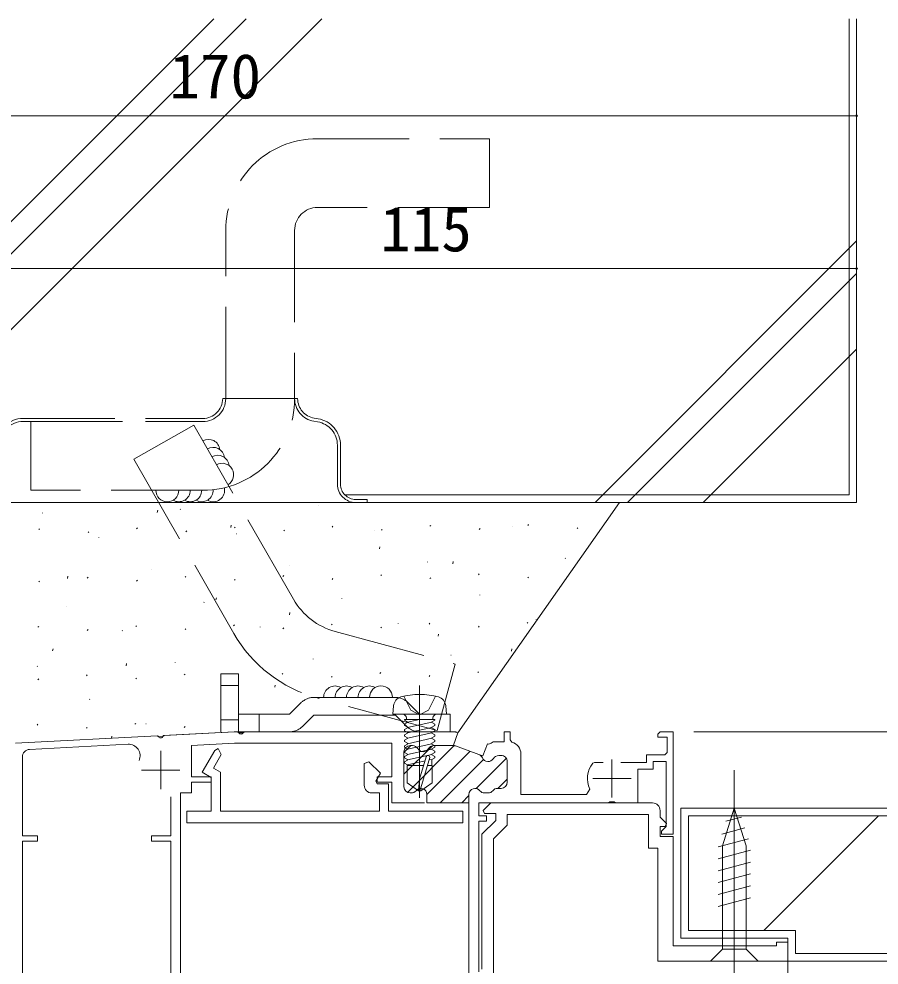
# Model space of a CAD drawing. Units: millimetres, scale not verified. Extents: x -1188 to -198, y -840 to 760.
# Drawn here: x -957.5 to -845.1, y 401.5 to 525.3 of the extents above; entities that cross this region are included whole.
import ezdxf
from ezdxf.enums import TextEntityAlignment as Align

# ---------------------------------------------------------------- set-up
doc = ezdxf.new("R2010")
doc.units = ezdxf.units.MM
doc.header["$LTSCALE"] = 4
doc.linetypes.add('CHAIN2', pattern=[12, 9, -1, 1, -1])
doc.linetypes.add('DASHED3', pattern=[4, 3, -1])
for name, color, linetype, lineweight in [('0-3_YKK_11', 7, 'Continuous', 9), ('0-4_YKK_12', 2, 'Continuous', 9), ('0-5_YSS_K', 3, 'Continuous', 9), ('0-6_YKK_13', 4, 'Continuous', 9), ('0-7_YKK_D', 6, 'Continuous', 9)]:
    doc.layers.add(name, color=color, linetype=linetype, lineweight=lineweight)
doc.styles.add('ＭＳ ゴシック', font='')
doc.styles.get('ＭＳ ゴシック').set_extended_font_data('MS Gothic')

msp = doc.modelspace()

# ---------------------------------------------------------------- linework, layer by layer
at = {"layer": '0-3_YKK_11'}
for p, q in [((-939.458, 431.472), (-958, 430.5)), ((-939.268, 431.361), (-939.458, 431.472)), ((-938.719, 431.39), (-939.268, 431.361)), ((-938.542, 431.52), (-938.719, 431.39)), ((-929.378, 432), (-938.542, 431.52)), ((-928.958, 432), (-929.378, 432)), ((-928.958, 432), (-929.378, 432)), ((-928.775, 431.88), (-928.958, 432)), ((-928.225, 431.88), (-928.775, 431.88)), ((-928.042, 432), (-928.225, 431.88)), ((-928.042, 432), (-900.571, 432)), ((-900.148, 431.846), (-900.73, 430.249)), ((-900.571, 432), (-900.148, 431.846)), ((-894.1, 432), (-894.1, 430.7)), ((-893.3, 432), (-894.1, 432)), ((-893.3, 430.933), (-893.3, 432)), ((-893.079, 430.643), (-893.3, 430.933)), ((-874, 431.7), (-873.7, 432)), ((-874, 431.3), (-874, 431.7)), ((-872.8, 431.3), (-874, 431.3)), ((-873.7, 432), (-872, 432)), ((-872.8, 429.3), (-872.8, 431.3)), ((-872, 432), (-872, 418.6)), ((-956.152, 429.696), (-943.28, 430.37)), ((-935, 430.203), (-929.339, 430.5)), ((-935, 426.1), (-935, 430.203)), ((-933.583, 426.722), (-931.95, 429.55)), ((-931.95, 429.55), (-931.517, 429.8)), ((-931.517, 429.8), (-931.084, 429.05)), ((-929.339, 430.5), (-908.8, 430.5)), ((-908.8, 430.5), (-908.8, 426.1)), ((-907.2, 429.294), (-906.294, 430.2)), ((-907.2, 426.465), (-903.483, 430.182)), ((-906.754, 424.083), (-900.642, 430.195)), ((-906.086, 430.2), (-906.4, 430.2)), ((-900.737, 430.2), (-903.314, 430.2)), ((-900.73, 430.249), (-900.463, 430.152)), ((-897.404, 429.038), (-900.463, 430.152)), ((-896.295, 430.444), (-896.877, 428.846)), ((-896.154, 430.392), (-896.295, 430.444)), ((-895.785, 430.537), (-896.154, 430.392)), ((-895.518, 430.7), (-895.785, 430.537)), ((-894.1, 430.7), (-895.518, 430.7)), ((-957.1, 418.4), (-957.1, 428.697)), ((-931.084, 429.05), (-932.117, 427.261)), ((-907.2, 429.4), (-907.2, 424.8)), ((-904.2, 423.808), (-898.552, 429.456)), ((-902.48, 422.7), (-896.804, 428.376)), ((-897.763, 424.588), (-893.824, 428.528)), ((-896.877, 428.846), (-897.404, 429.038)), ((-894.5, 428.9), (-894.814, 428.9)), ((-891.9, 423.8), (-891.9, 429.1)), ((-875.5, 429), (-873.1, 429)), ((-875.5, 428), (-875.5, 429)), ((-873.1, 429), (-872.8, 429.3)), ((-932.117, 427.261), (-931.2, 426.731)), ((-912.4, 427.839), (-911.783, 428.094)), ((-912.4, 425), (-912.4, 427.839)), ((-911.783, 428.094), (-910.275, 426.587)), ((-893.7, 425.4), (-893.7, 428.1)), ((-882.273, 428), (-882.508, 427.886)), ((-881.15, 428.002), (-882.273, 428)), ((-878.85, 428), (-875.5, 428)), ((-874.6, 427.1), (-876.6, 427.099)), ((-876.6, 427.099), (-876.6, 422.7)), ((-874.6, 428.1), (-874.6, 427.1)), ((-872.9, 428.1), (-874.6, 428.1)), ((-872.9, 419.6), (-872.9, 428.1)), ((-932.4, 426.1), (-935, 426.1)), ((-932.4, 426.039), (-933.583, 426.722)), ((-932.4, 425.4), (-932.4, 426.1)), ((-932.4, 421.6), (-932.4, 426.039)), ((-931.2, 426.731), (-931.2, 421.6)), ((-910.275, 426.587), (-910.879, 425.54)), ((-910.7, 426.1), (-910.7, 425.4)), ((-908.8, 426.1), (-910.7, 426.1)), ((-935, 425.4), (-932.4, 425.4)), ((-935, 423.998), (-935, 425.4)), ((-910.879, 425.54), (-910.683, 425.2)), ((-910.7, 425.4), (-908.8, 425.4)), ((-910.683, 425.2), (-909.2, 425.2)), ((-909.2, 425.2), (-909.2, 421.6)), ((-908.8, 425.4), (-908.8, 422.7)), ((-894.951, 424.6), (-894.5, 424.6)), ((-894.923, 424.6), (-893.7, 425.823)), ((-937.7, 423.49), (-937.7, 418.4)), ((-936.4, 423.998), (-935, 423.998)), ((-936.4, 400.1), (-936.4, 423.998)), ((-910.4, 424), (-911.4, 424)), ((-910.4, 421.6), (-910.4, 424)), ((-906.4, 424), (-906.249, 424)), ((-904.2, 423.8), (-904.2, 422.7)), ((-899.652, 422.7), (-898.7, 423.652)), ((-898.7, 422.7), (-898.7, 423.8)), ((-898.7, 422.7), (-898.7, 423.8)), ((-896.651, 424), (-896.2, 424)), ((-883.337, 423.8), (-891.9, 423.8)), ((-882.886, 424.516), (-883.337, 423.8)), ((-908.8, 422.7), (-904.5, 422.7)), ((-904.2, 422.7), (-898.7, 422.7)), ((-898.7, 399.3), (-898.7, 422.7)), ((-897.4, 422.7), (-897.4, 421)), ((-880.458, 422.7), (-897.4, 422.7)), ((-896.836, 421.688), (-895.824, 422.7)), ((-895.824, 422.7), (-874.7, 422.7)), ((-880.275, 422.82), (-880.458, 422.7)), ((-879.725, 422.82), (-880.275, 422.82)), ((-879.542, 422.7), (-879.725, 422.82)), ((-876.6, 422.7), (-879.542, 422.7)), ((-935.6, 421.6), (-932.4, 421.6)), ((-935.6, 420.1), (-935.6, 421.6)), ((-931.2, 421.6), (-910.4, 421.6)), ((-909.2, 421.6), (-899.5, 421.6)), ((-899.5, 421.6), (-899.5, 420.1)), ((-897.4, 421), (-896.4, 421)), ((-896.676, 421.3), (-896.836, 421.688)), ((-895.2, 421.3), (-896.676, 421.3)), ((-896.4, 421), (-896.4, 420.3)), ((-895.2, 420.4), (-895.2, 421.3)), ((-893.7, 421.2), (-893.7, 419.779)), ((-875.2, 421.2), (-893.7, 421.2)), ((-875.2, 416.8), (-875.2, 421.2)), ((-873.7, 421.7), (-873.7, 420.824)), ((-899.5, 420.1), (-935.6, 420.1)), ((-897.4, 420.3), (-897.4, 400.6)), ((-896.4, 420.3), (-897.4, 420.3)), ((-897, 418.6), (-895.2, 420.4)), ((-893.7, 419.779), (-895.5, 417.979)), ((-873.7, 420.824), (-872.864, 419.987)), ((-872.864, 419.987), (-873.024, 419.6)), ((-955.1, 418.4), (-957.1, 418.4)), ((-955.1, 417.7), (-955.1, 418.4)), ((-940.2, 418.4), (-940.2, 417.7)), ((-937.7, 418.4), (-940.2, 418.4)), ((-897, 400.966), (-897, 418.6)), ((-873.7, 419.6), (-873.7, 418.3)), ((-873.024, 419.6), (-873.7, 419.6)), ((-873.5, 419), (-873.2, 419.3)), ((-873.5, 418.6), (-873.5, 419)), ((-872, 418.6), (-873.5, 418.6)), ((-873.2, 419.3), (-872.9, 419.6)), ((-957.1, 417.7), (-955.1, 417.7)), ((-957.1, 399.566), (-957.1, 417.7)), ((-940.2, 417.7), (-937.7, 417.7)), ((-937.7, 417.7), (-937.7, 397)), ((-895.5, 417.979), (-895.5, 397)), ((-873.7, 418.3), (-872, 418.3)), ((-872, 418.3), (-872, 404)), ((-874, 416.8), (-875.2, 416.8)), ((-874, 402), (-874, 416.8)), ((-872, 404), (-858.5, 404)), ((-858.5, 404.499), (-857, 404.499)), ((-858.5, 404), (-858.5, 404.499)), ((-857, 404.499), (-857, 402)), ((-857, 402), (-874, 402))]:
    msp.add_line(p, q, dxfattribs=at)
at = {"layer": '0-3_YKK_11', "color": 2}
for p, q in [((-939, 429.5), (-939, 424.5)), ((-880, 428.4), (-880, 423.4)), ((-941.5, 427), (-936.5, 427)), ((-882.5, 425.9), (-877.5, 425.9))]:
    msp.add_line(p, q, dxfattribs=at)
at = {"layer": '0-3_YKK_11'}
for centre, radius, start, end in [((-956.1, 428.697), 1, 93.00002, 180), ((-943.202, 428.872), 1.5, 335.9828, 92.99997), ((-906.4, 429.4), 0.8, 90, 179.99998), ((-906.086, 429.4), 0.8, 30, 89.99997), ((-904.7, 430.2), 0.8, 210, 329.99998), ((-903.314, 429.4), 0.8, 90.00002, 149.99998), ((-900.737, 429.4), 0.8, 69.99997, 89.99997), ((-893.5, 429.1), 1.6, 359.99998, 74.74245), ((-897.678, 428.287), 0.8, 22.53999, 70.00009), ((-896.2, 428.9), 0.8, 202.53989, 329.99997), ((-894.814, 428.1), 0.8, 90.00002, 149.99998), ((-894.5, 428.1), 0.8, 359.99991, 89.99994), ((-880, 425.899), 3.2, 141.60019, 205.59933), ((-911.4, 425), 1, 180, 269.99998), ((-906.4, 424.8), 0.8, 180, 269.99998), ((-905, 423.8), 0.8, 0.00015, 141.31779), ((-897.9, 423.8), 0.8, 38.68221, 180.00092), ((-894.951, 423.8), 0.8, 89.99998, 141.31781), ((-894.5, 425.4), 0.8, 270.00003, 359.99995), ((-906.249, 424.8), 0.8, 269.99998, 321.31781), ((-896.651, 424.8), 0.8, 218.68217, 270), ((-896.2, 424.8), 0.8, 269.99998, 321.31781), ((-874.7, 421.7), 1, 0, 89.99998)]:
    msp.add_arc(centre, radius, start, end, dxfattribs=at)
at = {"layer": '0-4_YKK_12'}
msp.add_line((-857, 402), (-857, 335), dxfattribs=at)
at = {"layer": '0-5_YSS_K'}
for p, q in [((-1018, 435.109), (-927.84, 525.269)), ((-1018, 439.352), (-932.083, 525.269)), ((-1017.105, 426.105), (-917.941, 525.269)), ((-849, 463), (-849, 525.269)), ((-848, 462), (-848, 525.269)), ((-882.215, 462), (-848, 496.215)), ((-877.972, 462), (-848, 491.972)), ((-868.073, 462), (-848, 482.073)), ((-914.928, 463), (-849, 463)), ((-963, 462), (-879.034, 462)), ((-963, 462), (-848, 462)), ((-879.034, 462), (-900.148, 431.846)), ((-900.148, 431.846), (-879.034, 462)), ((-954.483, 460.619), (-954.47, 460.646)), ((-939.456, 460.686), (-939.396, 460.98)), ((-936.449, 461.105), (-936.436, 461.132)), ((-918.415, 461.59), (-918.402, 461.617)), ((-954.961, 458.467), (-954.855, 458.573)), ((-948.512, 458.064), (-948.406, 458.17)), ((-942.17, 458.573), (-942.063, 458.679)), ((-935.721, 458.17), (-935.615, 458.276)), ((-929.851, 458.738), (-929.791, 459.032)), ((-929.378, 458.679), (-929.272, 458.785)), ((-922.929, 458.276), (-922.823, 458.382)), ((-916.586, 458.785), (-916.48, 458.891)), ((-911.051, 458.367), (-911.038, 458.394)), ((-910.138, 458.382), (-910.032, 458.488)), ((-903.795, 458.891), (-903.689, 458.997)), ((-897.346, 458.488), (-897.24, 458.594)), ((-893.018, 458.853), (-893.005, 458.88)), ((-891.003, 458.997), (-890.897, 459.103)), ((-884.554, 458.594), (-884.448, 458.7)), ((-947.119, 457.396), (-947.106, 457.423)), ((-929.085, 457.882), (-929.072, 457.909)), ((-910.419, 455.929), (-910.359, 456.223)), ((-886.106, 454.682), (-886.093, 454.709)), ((-940.207, 453.225), (-940.194, 453.252)), ((-922.173, 453.711), (-922.161, 453.738)), ((-904.14, 454.196), (-904.127, 454.223)), ((-900.813, 453.981), (-900.753, 454.275)), ((-951.212, 452.066), (-951.152, 452.36)), ((-948.618, 452.124), (-948.512, 452.23)), ((-942.17, 451.721), (-942.063, 451.827)), ((-935.827, 452.23), (-935.721, 452.336)), ((-929.378, 451.827), (-929.272, 451.933)), ((-923.035, 452.336), (-922.929, 452.442)), ((-916.586, 451.933), (-916.48, 452.039)), ((-910.244, 452.442), (-910.138, 452.548)), ((-903.795, 452.039), (-903.689, 452.145)), ((-897.452, 452.548), (-897.346, 452.654)), ((-891.003, 452.145), (-890.897, 452.251)), ((-954.961, 451.615), (-954.855, 451.721)), ((-931.78, 449.257), (-931.72, 449.551)), ((-915.326, 449.404), (-915.313, 449.432)), ((-897.293, 449.89), (-897.28, 449.917)), ((-951.394, 448.433), (-951.381, 448.461)), ((-933.36, 448.919), (-933.347, 448.946)), ((-922.174, 447.309), (-922.114, 447.603)), ((-955.067, 445.675), (-954.961, 445.781)), ((-942.276, 445.781), (-942.17, 445.887)), ((-929.484, 445.887), (-929.378, 445.993)), ((-925.996, 445.696), (-925.983, 445.723)), ((-916.692, 445.993), (-916.586, 446.099)), ((-910.244, 445.59), (-910.138, 445.696)), ((-907.963, 446.181), (-907.95, 446.208)), ((-903.901, 446.099), (-903.795, 446.205)), ((-897.452, 445.696), (-897.346, 445.802)), ((-891.109, 446.205), (-891.003, 446.311)), ((-889.929, 446.667), (-889.916, 446.694)), ((-948.618, 445.272), (-948.512, 445.378)), ((-944.03, 445.21), (-944.017, 445.237)), ((-935.827, 445.378), (-935.721, 445.484)), ((-923.035, 445.484), (-922.929, 445.59)), ((-902.742, 444.5), (-902.682, 444.794)), ((-953.141, 442.585), (-953.081, 442.879)), ((-901.051, 442.011), (-901.038, 442.038)), ((-893.137, 442.552), (-893.077, 442.846)), ((-943.535, 440.637), (-943.475, 440.931)), ((-937.118, 441.039), (-937.106, 441.067)), ((-919.085, 441.525), (-919.072, 441.552)), ((-955.152, 440.554), (-955.139, 440.581)), ((-935.933, 439.438), (-935.827, 439.544)), ((-923.141, 439.544), (-923.035, 439.651)), ((-910.35, 439.651), (-910.244, 439.757)), ((-897.558, 439.757), (-897.452, 439.863)), ((-955.067, 438.823), (-954.961, 438.929)), ((-948.724, 439.332), (-948.618, 439.438)), ((-942.276, 438.929), (-942.17, 439.035)), ((-916.692, 439.141), (-916.586, 439.247)), ((-903.901, 439.247), (-903.795, 439.353)), ((-924.103, 437.828), (-924.043, 438.122)), ((-912.238, 437.219), (-912.225, 437.246)), ((-948.305, 436.248), (-948.292, 436.275)), ((-955.173, 432.884), (-955.067, 432.99)), ((-948.724, 432.48), (-948.618, 432.587)), ((-942.382, 432.99), (-942.276, 433.096)), ((-940.941, 433.024), (-940.928, 433.052)), ((-935.933, 432.587), (-935.827, 432.693)), ((-939.458, 431.472), (-958, 430.5)), ((-945.464, 431.157), (-945.404, 431.45)), ((-929.386, 432), (-938.7, 431.512)), ((-928.958, 432), (-929.37, 432)), ((-900.427, 432), (-928.042, 432)), ((-900.148, 431.846), (-900.289, 431.897)), ((-871, 405.003), (-871, 422.003)), ((-871, 422.003), (-832, 422.003)), ((-870, 421.003), (-870, 406.003)), ((-870, 421.003), (-833, 421.003)), ((-860.137, 406.003), (-845.137, 421.003)), ((-871, 405.003), (-857, 405.003)), ((-856, 406.003), (-870, 406.003)), ((-857, 402.003), (-857, 405.003)), ((-856, 406.003), (-856, 403.003)), ((-808, 403.003), (-856, 403.003)), ((-857, 402.003), (-807, 402.003))]:
    msp.add_line(p, q, dxfattribs=at)
at = {"layer": '0-5_YSS_K', "linetype": 'DASHED3'}
for p, q in [((-918.5, 509.6), (-896, 509.6)), ((-930.5, 475.6), (-930.5, 497.6)), ((-921.5, 497.6), (-921.5, 475.6)), ((-930.5, 475.6), (-930.9, 475.6)), ((-921.5, 475.6), (-930.5, 475.6)), ((-921.1, 475.6), (-921.5, 475.6)), ((-957, 473), (-933.5, 473)), ((-918.923, 473.035), (-918.43, 472.953)), ((-957, 472.6), (-933.5, 472.6)), ((-956, 463.6), (-956, 472.6)), ((-956, 472.6), (-933.5, 472.6)), ((-934.698, 472.141), (-942.509, 467.67)), ((-921.645, 449.341), (-934.698, 472.141)), ((-918.495, 472.559), (-918.989, 472.64)), ((-915.9, 469.5), (-915.9, 464.4)), ((-915.5, 469.5), (-915.5, 464.4)), ((-942.509, 467.67), (-929.456, 444.87)), ((-933.5, 463.6), (-956, 463.6)), ((-912, 462), (-964, 462)), ((-912, 462.4), (-913.5, 462.4)), ((-912, 462.4), (-912, 462)), ((-902.855, 432.175), (-918.557, 436.443))]:
    msp.add_line(p, q, dxfattribs=at)
for points in [[(-896, 509.6), (-896, 500.6), (-918.5, 500.6)], [(-916.196, 445.128), (-900.494, 440.859), (-902.855, 432.175)]]:
    msp.add_lwpolyline(points, dxfattribs=at)
for centre, radius, start, end in [((-918.5, 497.6), 12, 90, 180), ((-918.5, 497.6), 3, 90, 180), ((-933.5, 475.6), 3, 270, 0), ((-933.5, 475.6), 3, 270, 0), ((-933.5, 475.6), 2.6, 270, 0), ((-933.5, 475.6), 12, 270, 0), ((-918.5, 475.6), 3, 180, 260.62819), ((-918.5, 475.6), 2.6, 180, 260.62819), ((-957, 469.5), 3.5, 90, 180), ((-919, 469.5), 3.5, 0, 80.62819), ((-957, 469.5), 3.1, 90, 180), ((-919, 469.5), 3.1, 0, 80.62819), ((-913.5, 464.4), 2.4, 180, 270), ((-913.5, 464.4), 2, 180, 270), ((-913.835, 453.813), 9, 209.79153, 254.79153), ((-913.835, 453.813), 18, 209.79153, 254.79153)]:
    msp.add_arc(centre, radius, start, end, dxfattribs=at)
at = {"layer": '0-5_YSS_K'}
for centre, radius, start, end in [((-932.761, 468.757), 1.5, 6.21336, 119.79153), ((-932.165, 467.715), 1.5, 6.21336, 119.79153), ((-931.568, 466.674), 1.5, 6.21336, 119.79153), ((-930.972, 465.632), 1.5, 299.79153, 119.79153), ((-938.148, 463.6), 1.5, 180, 0), ((-936.648, 463.6), 1.5, 239.99998, 0), ((-935.148, 463.6), 1.5, 239.99998, 0), ((-933.648, 463.6), 1.5, 239.99998, 2.90967), ((-932.148, 463.6), 1.5, 239.99998, 12.88777), ((-916.212, 436.5), 1.5, 59.99998, 180), ((-914.712, 436.5), 1.5, 59.99998, 179.99998), ((-913.212, 436.5), 1.5, 59.99998, 179.99998), ((-911.712, 436.5), 1.5, 59.99998, 179.99998), ((-910.212, 436.5), 1.5, 359.99998, 179.99998), ((-939.447, 431.272), 0.2, 26.52678, 92.99998), ((-939, 431.495), 0.3, 206.52678, 3.07852), ((-929.37, 431.7), 0.3, 89.99829, 92.99998), ((-928.958, 431.8), 0.2, 23.58022, 89.99829), ((-928.5, 432), 0.3, 203.58022, 336.42136), ((-928.042, 431.8), 0.2, 89.99998, 156.42136), ((-900.186, 432.179), 0.3, 216.70337, 250)]:
    msp.add_arc(centre, radius, start, end, dxfattribs=at)
at = {"layer": '0-6_YKK_13', "linetype": 'DASHED3'}
for p, q in [((-928.846, 439.6), (-928.846, 432)), ((-931.146, 438.05), (-928.846, 438.05)), ((-922.146, 434.3), (-920.62, 435.826)), ((-918.993, 436.5), (-908.299, 436.5)), ((-906.672, 435.826), (-905.146, 434.3)), ((-931.146, 433.55), (-928.846, 433.55)), ((-922.146, 434.3), (-928.846, 434.3)), ((-926.146, 434.3), (-926.146, 432)), ((-920.52, 432.674), (-918.993, 434.2)), ((-918.993, 434.2), (-908.299, 434.2)), ((-908.299, 434.2), (-906.772, 432.674)), ((-901.146, 434.3), (-905.146, 434.3)), ((-901.146, 434.3), (-901.146, 432)), ((-901.146, 432), (-931.146, 432))]:
    msp.add_line(p, q, dxfattribs=at)
at = {"layer": '0-6_YKK_13', "linetype": 'CHAIN2'}
for p, q in [((-905.146, 438.053), (-905.146, 423.37)), ((-864, 397), (-864, 427))]:
    msp.add_line(p, q, dxfattribs=at)
at = {"layer": '0-6_YKK_13'}
for p, q in [((-908.646, 434.3), (-908.548, 435.419)), ((-901.646, 434.3), (-901.744, 435.419)), ((-901.646, 434.3), (-908.646, 434.3)), ((-903.167, 433.6), (-907.125, 433.6)), ((-907.125, 433.6), (-907.125, 433.513)), ((-907.125, 433.513), (-906.746, 433.294)), ((-906.876, 433.8), (-906.876, 433.6)), ((-906.746, 433.25), (-905.146, 433.6)), ((-906.746, 433.206), (-906.746, 433.294)), ((-903.167, 433.513), (-903.546, 433.294)), ((-903.546, 433.206), (-903.546, 433.294)), ((-903.416, 433.8), (-903.416, 433.6)), ((-903.167, 433.6), (-903.167, 433.513)), ((-907.125, 432.987), (-906.746, 433.206)), ((-907.125, 432.987), (-907.125, 432.813)), ((-907.125, 432.813), (-906.746, 432.594)), ((-907.125, 432.287), (-906.746, 432.506)), ((-907.125, 432.287), (-907.125, 432.113)), ((-907.125, 432.113), (-906.746, 431.894)), ((-906.746, 432.55), (-903.546, 433.25)), ((-906.746, 432.506), (-906.746, 432.594)), ((-906.746, 431.85), (-903.546, 432.55)), ((-903.167, 432.987), (-903.546, 433.206)), ((-903.167, 432.813), (-903.546, 432.594)), ((-903.546, 432.506), (-903.546, 432.594)), ((-903.167, 432.287), (-903.546, 432.506)), ((-903.167, 432.987), (-903.167, 432.813)), ((-907.125, 431.587), (-906.746, 431.806)), ((-907.125, 431.587), (-907.125, 431.413)), ((-907.125, 431.413), (-906.746, 431.194)), ((-907.125, 430.887), (-906.746, 431.106)), ((-907.125, 430.887), (-907.125, 430.713)), ((-906.746, 431.806), (-906.746, 431.894)), ((-906.746, 431.15), (-903.546, 431.85)), ((-906.746, 431.106), (-906.746, 431.194)), ((-906.746, 430.45), (-903.546, 431.15)), ((-903.546, 431.806), (-903.546, 431.894)), ((-903.167, 431.587), (-903.546, 431.806)), ((-903.167, 431.413), (-903.546, 431.194)), ((-903.546, 431.106), (-903.546, 431.194)), ((-903.167, 430.887), (-903.546, 431.106)), ((-903.167, 431.587), (-903.167, 431.413)), ((-903.167, 430.887), (-903.167, 430.713)), ((-907.125, 430.713), (-906.746, 430.494)), ((-907.125, 430.187), (-906.746, 430.406)), ((-907.125, 430.187), (-907.125, 430.013)), ((-907.125, 430.013), (-906.746, 429.794)), ((-907.125, 429.487), (-906.746, 429.706)), ((-906.746, 430.406), (-906.746, 430.494)), ((-906.746, 429.75), (-903.546, 430.45)), ((-906.746, 429.706), (-906.746, 429.794)), ((-906.746, 429.05), (-903.546, 429.75)), ((-903.167, 430.713), (-903.546, 430.494)), ((-903.546, 430.406), (-903.546, 430.494)), ((-903.167, 430.187), (-903.546, 430.406)), ((-903.167, 430.013), (-903.546, 429.794)), ((-903.546, 429.706), (-903.546, 429.794)), ((-903.167, 429.487), (-903.546, 429.706)), ((-903.167, 430.187), (-903.167, 430.013)), ((-907.125, 429.487), (-907.125, 429.313)), ((-907.125, 429.313), (-906.746, 429.094)), ((-907.125, 428.787), (-906.746, 429.006)), ((-907.125, 428.787), (-907.125, 428.613)), ((-907.125, 428.613), (-906.746, 428.394)), ((-907.125, 428.087), (-906.746, 428.306)), ((-906.746, 429.006), (-906.746, 429.094)), ((-906.746, 428.35), (-903.546, 429.05)), ((-906.746, 428.306), (-906.746, 428.394)), ((-905.146, 425.806), (-904.287, 428.707)), ((-904.996, 424.662), (-903.796, 428.652)), ((-903.167, 429.313), (-903.546, 429.094)), ((-903.546, 429.006), (-903.546, 429.094)), ((-903.167, 428.787), (-903.546, 429.006)), ((-903.546, 427.6), (-903.546, 428.394)), ((-903.167, 429.487), (-903.167, 429.313)), ((-903.167, 428.787), (-903.167, 428.613)), ((-907.125, 428.087), (-907.125, 427.913)), ((-907.125, 427.913), (-906.746, 427.694)), ((-904.437, 428.199), (-906.746, 427.694)), ((-906.746, 427.606), (-906.746, 427.694)), ((-903.496, 427.6), (-904.112, 427.6)), ((-906.796, 425.312), (-905.296, 424.3)), ((-905.146, 425.806), (-905.296, 424.3)), ((-905.146, 425.806), (-905.146, 424.3)), ((-904.996, 424.662), (-904.996, 424.3)), ((-904.996, 424.3), (-905.296, 424.3)), ((-864, 422), (-865.55, 417.084)), ((-864, 422), (-862.45, 417.084)), ((-863.061, 420.853), (-865.111, 420.304)), ((-862.61, 419.421), (-865.646, 418.608)), ((-862.158, 417.989), (-866.1, 416.933)), ((-861.9, 416.506), (-866.1, 415.38)), ((-865.55, 417.084), (-865.55, 403.55)), ((-862.45, 403.55), (-862.45, 417.084)), ((-861.9, 414.953), (-866.1, 413.827)), ((-861.9, 413.4), (-866.1, 412.274)), ((-861.9, 411.847), (-866.1, 410.722)), ((-861.9, 410.294), (-866.1, 409.168))]:
    msp.add_line(p, q, dxfattribs=at)
at = {"layer": '0-6_YKK_13', "linetype": 'DASHED3'}
msp.add_lwpolyline([(-928.846, 439.6), (-931.146, 439.6), (-931.146, 432)], dxfattribs=at)
at = {"layer": '0-6_YKK_13'}
for points in [[(-907.196, 436.663), (-906.291, 434.848), (-905.146, 434.239)], [(-903.096, 436.663), (-904.001, 434.848), (-905.146, 434.239)], [(-903.167, 432.287), (-903.167, 432.113), (-903.546, 431.894)], [(-903.167, 428.613), (-903.546, 428.394), (-903.897, 428.317)], [(-904.615, 427.6), (-906.796, 427.6), (-906.796, 425.312)], [(-903.496, 427.6), (-903.496, 425.312), (-904.996, 424.3)], [(-867.1, 402), (-865.55, 403.55), (-862.45, 403.55)], [(-867.1, 402), (-860.9, 402), (-862.45, 403.55)]]:
    msp.add_lwpolyline(points, dxfattribs=at)
at = {"layer": '0-6_YKK_13', "linetype": 'DASHED3'}
for centre, start, end in [((-918.993, 434.2), 90, 135), ((-908.299, 434.2), 44.99998, 90), ((-922.146, 434.3), 270, 315), ((-905.146, 434.3), 224.99998, 270)]:
    msp.add_arc(centre, 2.3, start, end, dxfattribs=at)
at = {"layer": '0-6_YKK_13'}
for centre, radius, start, end in [((-907.253, 435.306), 1.3, 105.88084, 175), ((-905.146, 427.9), 9, 74.11914, 105.88084), ((-903.039, 435.306), 1.3, 4.99998, 74.11914), ((-907.376, 433.8), 0.5, 0, 90), ((-902.916, 433.8), 0.5, 90, 180), ((-904.044, 428.652), 0.248, 0, 167.19095)]:
    msp.add_arc(centre, radius, start, end, dxfattribs=at)
at = {"layer": '0-7_YKK_D'}
for p, q in [((-1018, 512.6), (-848, 512.6)), ((-848, 510.5), (-848, 513.6)), ((-848, 493), (-848, 491.6)), ((-848, 492.6), (-963, 492.6)), ((-869.3, 432), (-746, 432)), ((-869.3, 432), (-746, 432)), ((-869.3, 432), (-786, 432))]:
    msp.add_line(p, q, dxfattribs=at)
for centre, start, end in [((-848, 512.6), 0, 180), ((-848, 512.6), 180, 0), ((-848, 492.6), 0, 180), ((-848, 492.6), 180, 0)]:
    msp.add_arc(centre, 0.106, start, end, dxfattribs=at)

# ---------------------------------------------------------------- texts
at = {"layer": '0-7_YKK_D', "color": 4, "style": 'ＭＳ ゴシック'}
for s, p in [('170', (-937.861, 513.1)), ('115', (-910.3, 493.1))]:
    msp.add_text(s, height=5.865, dxfattribs=at).set_placement(p, align=Align.BOTTOM_LEFT)

doc.saveas('drawing.dxf')
